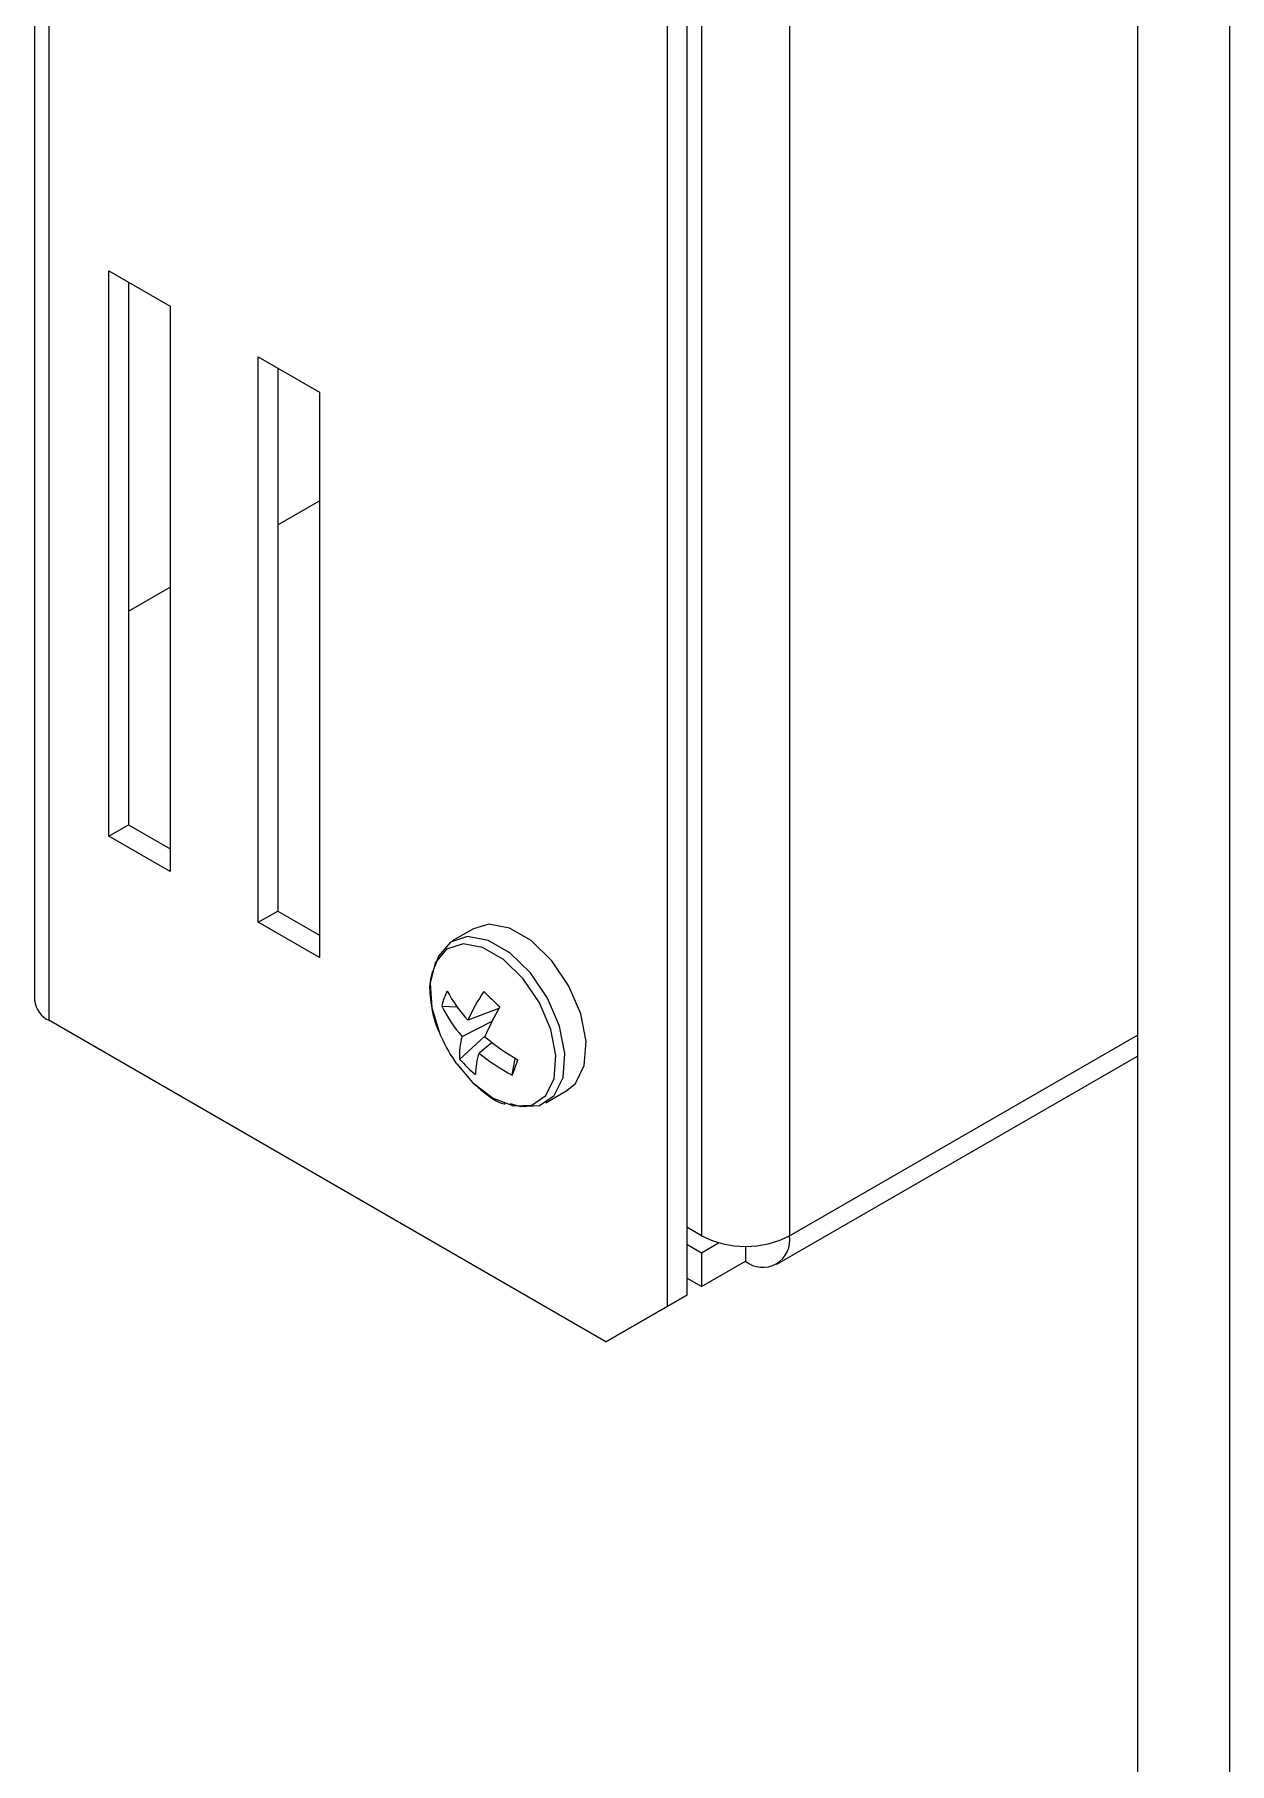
# Model space of a CAD drawing. Extents: x 8 to 113, y 1 to 87.
# Drawn here: x 74.884 to 76.609, y 71.524 to 74.021 of the extents above; entities that cross this region are included whole.
import ezdxf

# ---------------------------------------------------------------- set-up
doc = ezdxf.new("R2010")
doc.units = 0
doc.header["$MEASUREMENT"] = 0
doc.layers.add('OBJECT', color=7, linetype='CONTINUOUS')

msp = doc.modelspace()

# ---------------------------------------------------------------- linework, layer by layer
at = {"layer": 'OBJECT'}
for p, q in [((74.8845, 78.158), (74.8845, 72.6259)), ((74.905, 78.1294), (74.905, 72.5973)), ((75.7977, 77.5119), (75.7977, 72.184)), ((75.826, 77.5283), (75.826, 72.2003)), ((75.8472, 77.467), (75.8472, 72.2861)), ((75.9745, 77.467), (75.9745, 72.2861)), ((76.4766, 76.6545), (76.4766, 70.8955)), ((76.6095, 76.5778), (76.6095, 70.9722)), ((74.9916, 73.6798), (75.08, 73.6288)), ((74.9916, 72.8633), (74.9916, 73.6798)), ((75.0199, 73.6635), (75.0199, 72.8796)), ((75.08, 73.6288), (75.08, 72.8123)), ((75.2073, 73.5553), (75.2957, 73.5043)), ((75.2073, 72.7388), (75.2073, 73.5553)), ((75.2356, 73.539), (75.2356, 72.7551)), ((75.2957, 73.5043), (75.2957, 72.6878)), ((75.2356, 73.3127), (75.2957, 73.3474)), ((75.0199, 73.1882), (75.08, 73.2229)), ((74.9916, 72.8633), (75.0199, 72.8796)), ((75.0199, 72.8796), (75.08, 72.8449)), ((75.08, 72.8123), (74.9916, 72.8633)), ((75.2073, 72.7388), (75.2356, 72.7551)), ((75.2957, 72.6878), (75.2073, 72.7388)), ((75.2356, 72.7551), (75.2957, 72.7204)), ((75.5181, 72.7296), (75.4874, 72.7119)), ((75.4722, 72.6176), (75.4946, 72.6165)), ((75.5549, 72.6144), (75.51, 72.5974)), ((75.7094, 72.133), (74.905, 72.5973)), ((75.5016, 72.5739), (75.5451, 72.5962)), ((75.5528, 72.6136), (75.5544, 72.6135)), ((75.4982, 72.5413), (75.5352, 72.5748)), ((75.5449, 72.565), (75.5262, 72.55)), ((75.9745, 72.2861), (76.4766, 72.5759)), ((75.5742, 72.5183), (75.5785, 72.5422)), ((75.9559, 72.2449), (76.4766, 72.5455)), ((75.4939, 72.5343), (75.5167, 72.5076)), ((75.6224, 72.478), (75.6531, 72.4958)), ((75.8472, 72.2861), (75.826, 72.2983)), ((75.826, 72.2738), (75.8472, 72.2616)), ((75.8472, 72.2616), (75.8721, 72.2759)), ((75.9109, 72.2709), (75.9109, 72.2493)), ((75.8472, 72.2616), (75.8472, 72.2126)), ((75.8472, 72.2126), (75.9109, 72.2493)), ((75.8472, 72.2126), (75.826, 72.2248)), ((75.826, 72.2003), (75.7376, 72.1493)), ((75.7977, 72.184), (75.826, 72.2003)), ((75.7094, 72.133), (75.7977, 72.184)), ((75.7376, 72.1493), (75.7094, 72.133))]:
    msp.add_line(p, q, dxfattribs=at)
at = {"layer": 'OBJECT', "flags": 128}
for points in [[(75.5711, 72.477), (75.5859, 72.4728), (75.6135, 72.4741), (75.6348, 72.4885), (75.6475, 72.5145), (75.6501, 72.5491), (75.6424, 72.5887), (75.6252, 72.629), (75.6004, 72.6656), (75.5707, 72.6946), (75.5392, 72.7127), (75.5095, 72.7181), (75.4847, 72.7102), (75.4675, 72.6897), (75.4623, 72.6751)], [(75.6531, 72.4958), (75.6655, 72.5062), (75.6781, 72.5322), (75.6807, 72.5668), (75.673, 72.6065), (75.6559, 72.6468), (75.6311, 72.6834), (75.6013, 72.7123), (75.5699, 72.7305), (75.5402, 72.7359), (75.5181, 72.7296)], [(75.5167, 72.5076), (75.5463, 72.4849), (75.5758, 72.4735), (75.6022, 72.4747), (75.6225, 72.4885), (75.6346, 72.5132), (75.637, 72.5463), (75.6297, 72.5841), (75.6133, 72.6225), (75.5897, 72.6574), (75.5613, 72.685), (75.5313, 72.7023), (75.503, 72.7075), (75.4793, 72.6999), (75.4629, 72.6804), (75.4556, 72.6511), (75.458, 72.6152), (75.469, 72.579)], [(75.469, 72.579), (75.4701, 72.5765), (75.4719, 72.5724)]]:
    msp.add_lwpolyline(points, dxfattribs=at)
at = {"layer": 'OBJECT'}
for centre, radius, start, end in [((75.5715, 72.5943), 0.102, 153.6849, 166.7873), ((75.6703, 72.7431), 0.2166, 208.5667, 222.2831), ((75.7594, 72.4852), 0.2735, 145.8254, 155.7869), ((76.133, 73.2317), 0.8433, 224.6653, 226.8375), ((74.9195, 72.6294), 0.0352, 185.6954, 245.6247), ((75.6489, 72.7048), 0.197, 206.2457, 221.6185), ((75.8927, 72.4215), 0.389, 149.9011, 156.9949), ((75.6731, 72.6632), 0.2208, 204.276, 215.7186), ((75.5886, 72.5482), 0.0907, 163.5302, 184.3725), ((75.7326, 72.8053), 0.3048, 229.4943, 240.4107), ((75.6361, 72.66), 0.182, 220.7127, 230.79), ((75.6295, 72.5171), 0.1085, 162.3266, 178.9933), ((75.6906, 72.7468), 0.2565, 230.1141, 243.0018), ((74.8881, 72.7771), 0.7333, 339.3274, 341.1459), ((75.9109, 72.4089), 0.1383, 242.6096, 297.3904), ((75.9357, 72.2798), 0.0393, 230.7967, 9.2142)]:
    msp.add_arc(centre, radius, start, end, dxfattribs=at)
for points, knots in [([(75.4589, 72.6685), (75.4575, 72.6635), (75.4533, 72.6487), (75.4568, 72.6185), (75.4623, 72.5924), (75.4689, 72.5797), (75.4692, 72.5791)], [0, 0, 0, 0, 0.193203, 0.582744, 0.98024, 1, 1, 1, 1]), ([(75.5169, 72.5075), (75.5218, 72.503), (75.5363, 72.4901), (75.5526, 72.4785), (75.5634, 72.4765), (75.5638, 72.4764)], [0, 0, 0, 0, 0.3326997, 0.9715377, 1, 1, 1, 1])]:
    msp.add_open_spline(points, degree=3, knots=knots, dxfattribs=at)

doc.saveas('drawing.dxf')
